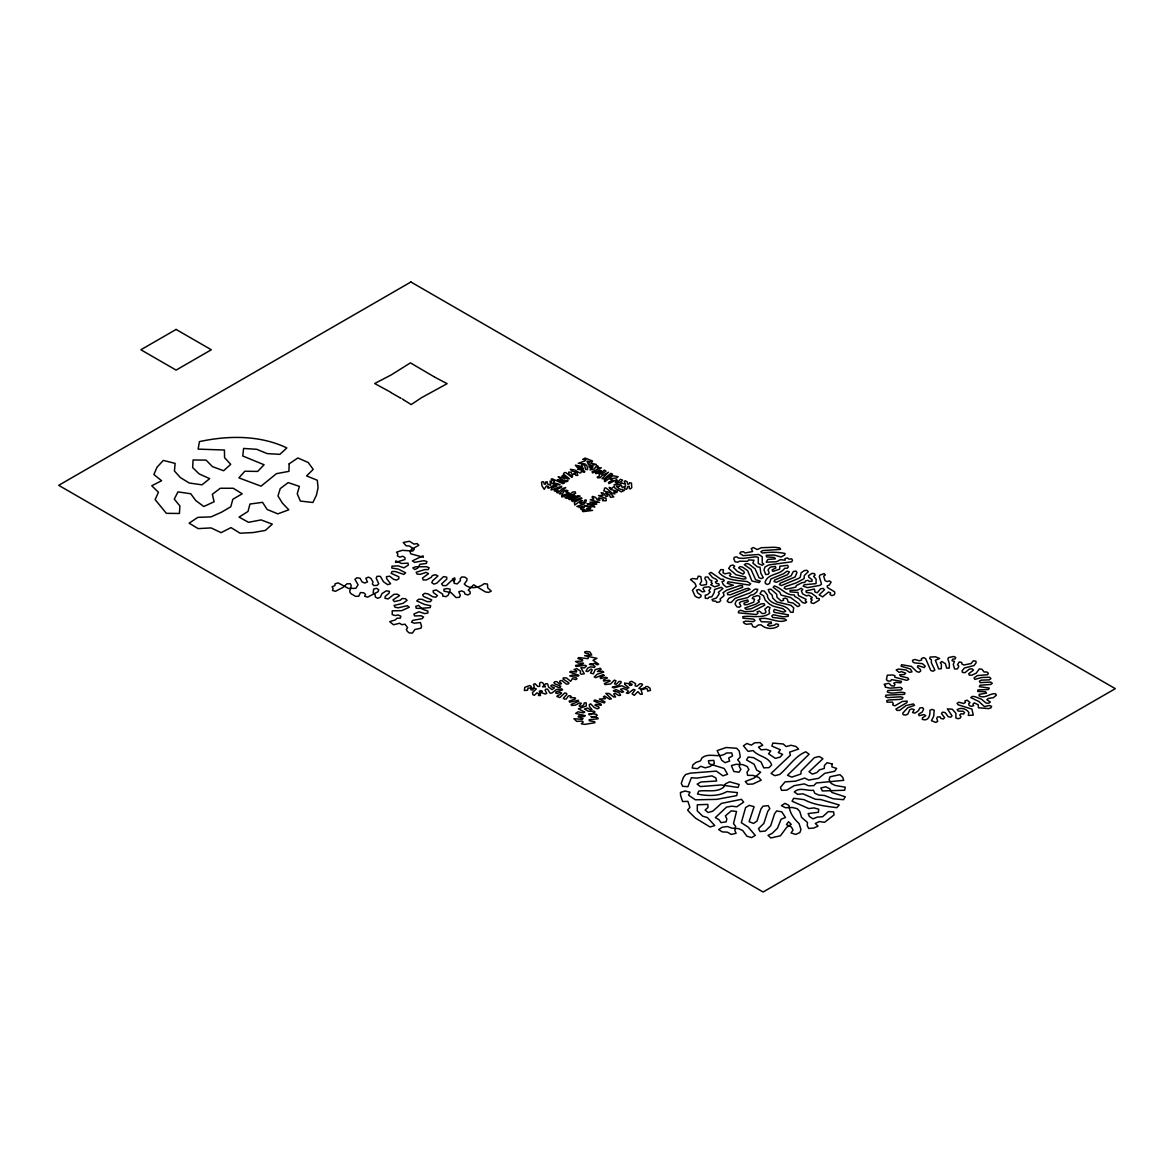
<?xml version="1.0" encoding="UTF-8"?>
<svg xmlns="http://www.w3.org/2000/svg" width="1174" height="1174" viewBox="0 0 1174 1174"><rect width="100%" height="100%" fill="white"/><g stroke="black" fill="none" stroke-linecap="round" stroke-linejoin="round"><path stroke-width="1.5" d="M434.527 377.03L410.43 362.869L391.221 374.917L374.682 383.516L390.693 392.233M434.82 377.192L447.133 383.678L421.598 397.648L411.193 404.575L403.665 399.879M399.718 397.604L390.913 392.571M403.372 399.571L402.227 398.925M399.996 397.766L400.833 398.265M454.103 581.365L454.103 583.273L457.229 583.918L460.457 580.587L460.208 578.679L461.705 576.962L465.007 577.168L466.988 578.694L466.841 580.616L464.258 584.08C469.541 589.7 478.713 587.983 484.246 583.654L487.489 584.08L487.709 587.881L491.26 591.109L488.766 592.371L485.508 591.975L473.68 584.799L468.235 590.14L470.143 591.711L470.158 593.633L467.81 594.983L464.933 594.029L464.361 592.151L461.822 590.904L458.814 591.725L460.355 595.453L459.386 597.287L456.099 597.595L451.095 592.679L444.021 591.138L443.875 589.231L446.986 588.556L450.141 589.157L449.965 591.065L448.13 595.247L445.929 596.671L442.774 596.069L442.686 594.161L436.2 589.964L433.133 590.698L433.397 592.606L437.462 595.6L435.745 597.243L432.56 596.7L428.04 593.912L424.871 593.325L422.625 594.748L423.682 596.568L431.768 599.899L430.388 601.646L427.057 601.616L421.848 599.254L418.516 599.298L416.741 600.912L424.562 604.434L430.726 605.74L430.11 607.618L419.529 608.426L416.212 608.264L415.787 606.371L418.619 605.358L422.273 609.115L427.82 611.067L427.923 612.989L424.783 613.62L418.986 611.757L413.938 614.046L414.539 615.939L421.158 615.763L423.623 617.054L421.95 618.713L412.676 620.386L411.531 622.191L414.378 623.189L420.424 622.514L421.554 626.285L421.011 628.178L414.862 629.513L412.456 633.079L409.154 632.889L407.305 631.304L406.321 629.469L407.627 627.708L405.03 624.186L401.831 624.685L399.615 623.262L393.51 624.773L389.695 621.662L395.344 619.887L397.106 618.258L400.407 618.111L400.804 616.203L398.25 614.985L395.08 615.572L392.219 614.604L392.219 610.832L401.611 610.671L409.33 607.207L407.246 605.711L398.191 607.809L395.022 607.252L394.068 605.417L403.02 603.348L407.084 600.354L405.426 598.696L402.11 598.549L400.349 600.178L394.332 601.631L392.982 599.87L399.6 595.585L397.282 594.205L393.965 594.337L388.154 598.931L384.999 598.3L385.233 596.392L389.005 593.266L389.474 591.373L386.305 590.816L381.961 593.618L380.376 597.243L377.588 598.285L375.269 596.906L375.24 594.983L373.185 592.841L373.67 589.025L376.795 588.35L378.762 589.891L377.999 591.769L367.638 597.126L364.674 596.26L365.569 594.411L363.749 592.811L360.462 592.547L358.745 596.231L355.428 596.363L353.227 594.924A7.572 4.373 0 0 1 350.131 589.862L351.246 585.533L350.248 583.713L346.946 583.83L342.852 587.499L335.456 591.3L332.477 590.449L333.108 588.57L332.095 586.736L334.854 585.679L335.148 583.772L338.083 582.876L348.443 588.423L355.81 588.35L358.085 584.769L354.93 579.369L356.808 577.799L360.036 578.224L362.062 581.864L364.703 583.023L367.462 581.966L365.818 578.268L368.46 577.109L370.911 578.415L373.038 582.04L372.319 583.918L373.86 585.606L377.147 585.356L378.762 583.683L376.15 578.151L377.045 576.302L380.361 576.331L383.472 581.761L387.728 584.681L390.604 583.742L386.613 578.577L386.451 576.669L389.68 576.214L393.569 579.325L396.621 580.073L398.896 578.679L398.793 576.757L391.118 573.308L392.072 571.474L395.389 571.547L403.753 574.409L405.661 572.839L398.235 569.067L391.837 568.055L391.969 566.147L398.279 565.883L403.959 567.849L408.347 565.061L408.038 563.153L401.552 563.476L395.77 560.908L395.491 562.419L404.971 559.528L404.971 557.621L402.741 556.197L399.864 557.151L397.399 555.86L397.825 553.967L396.519 552.206L402.256 550.327L412.749 551.032L414.217 549.315L409.491 546.057L406.204 545.822L403.21 542.491L409.462 541.273L413.967 544.09L417.166 543.606L418.839 545.25L411.238 549.535L410.166 551.912L410.709 553.805L423.403 557.298L422.978 555.816L412.368 560.879L414.51 562.346L423.975 560.673L426.925 561.554L426.367 563.447L419.954 564.312L417.489 568.392L414.701 569.493L412.837 567.864L415.669 566.807L426.367 566.704L429.141 567.746L428.246 569.595L424.929 569.566L416.154 572.252L417.078 574.086L420.38 574.335L426.059 572.369L428.554 573.646L422.523 578.048L423.124 579.941L426.456 579.956L431.254 577.344L432.384 575.539L435.407 574.732L437.946 575.964L432.619 580.763L431.783 582.612L433.837 584.124L436.743 583.199L443.523 576.61L446.707 577.153L446.81 579.061L441.585 583.904L442.936 585.65L446.267 585.591L451.256 580.792L455.086 579.721L454.646 577.828L452.254 579.149L454.103 581.365M573.91 474.091L572.589 474.971L570.872 472.183L568.7 472.109L568.642 473.592L572.56 476.659L571.826 477.29L565.677 472.506L564.386 472.652L563.388 474.002L569.434 478.728L567.482 479.051L563.226 475.25L561.832 476.16L564.958 478.581L558.164 476.747L560.145 478.684A22.922 13.237 0 0 0 563.271 480.107L568.113 480.812L566.426 481.751L557.327 479.784L564.635 482.763L563.138 483.732L552.162 478.787L551.134 479.286L554.348 481.384L553.585 482.719L560.101 484.701L554.113 484.319L551.971 483.409L551.34 481.149L550.019 481.12L550.679 485.214L547.642 484.07L547.143 481.854L545.822 481.854L545.602 484.084L544.281 484.128L543.679 481.883L542.388 481.722L541.537 482.309L542.006 485.948L544.222 489.323L546.321 486.007L548.478 486.388L547.539 487.812L548.713 488.179L553.394 485.625L556.96 486.007L551.692 487.9L551.061 489.969L561.671 486.241L561.187 487.548L554.055 490.497L555.346 491.392L558.134 490.35L556.725 492.464L557.782 492.919L562.639 488.472L565.751 487.577L559.338 493.858L562.361 493.946L564.195 491.114L566.25 490.145L568.025 490.879L565.883 491.759L566.382 492.464L569.375 492.977L561.583 495.677L561.906 497.057L570.535 493.916L572.663 492.009L575.275 491.877L575.598 493.256L564.973 497.703L566.866 498.436L574.042 495.149L575.099 495.619L569.141 498.524L568.774 499.258L569.977 499.581L577.813 495.648L580.147 496.103L571.474 500.388L572.369 501.445L580.807 497.864L581.922 498.275L574.394 502.237L574.717 505.04L581.115 500.418L582.407 500.594L579.795 503.103L580.778 503.617L583.816 502.149L584.975 499.963L586.296 500.095L585.797 502.296L583.537 504.174L576.874 506.42L579.618 507.256L582.642 506.185L584.373 507.3L580.396 508.503L581.409 509.663L583.904 509.208L585.665 510.323L582.421 510.939L582.964 511.644L592.577 510.411L587.264 509.501L586.472 508.885L587.279 508.283L589.803 508.753L590.918 507.77L584.285 505.466L594.836 506.948L593.809 505.715L586.956 503.705L589.935 503.807A10.199 5.885 0 0 0 593.677 504.556L596.803 504.101L589.891 502.12L599.43 502.34L590.228 499.801L593.897 498.95L592.034 497.13L592.547 496.426L595.526 497.321L597.478 500.065L599.973 500.153L598.138 498.407L598.975 497.82L603.539 499.302L602.497 500.696L606.224 500.74L606.092 498.48L598.52 495.633L603.113 495.369L601.161 492.698L603.451 493.168L606.063 496.69L607.941 495.942L605.549 493.212L606.474 492.654L609.555 495.046L610.436 497.292L613.797 496.91L609.526 492.42L603.832 490.996L604.639 488.105L605.916 487.9L612.637 493.491L614.941 493.916L613.723 491.891L616.805 492.552L617.289 491.304L610.509 489.397L609.159 487.386L611.786 488.457L614.075 486.359L615.323 488.501L621.339 491.877L624.495 490.321L619.27 488.898L616.511 486.388L618.713 486.682L621.325 485.126L622.308 487.694L625.581 485.757L624.363 488.604L626.652 489.294L627.914 486.344L629.249 486.359L629.235 488.545L630.394 488.912L631.759 487.65L631.465 483.13L629.543 482.705L628.912 484.158L627.606 484.04L627.195 481.766L625.214 480.768L624.304 481.325L625.463 484.26L621.765 482.998L619.065 484.671L614.002 484.906L621.574 481.457L622.528 480.049L620.4 479.315L617.201 482.602L615.249 482.25L617.304 480.298L616.526 479.682L608.968 483.629L608.455 482.397L612.96 480.313L610.128 479.359L610.847 478.713L616.688 477.935L618.067 476.703L612.784 475.763L604.962 481.604L604.272 480.944L606.576 478.244L612.593 474.193L610.744 473.371L604.082 478.992L602.086 478.61L608.499 472.212L601.954 475.675L600.178 477.73L597.537 477.789L597.258 477.04L599.386 476.13L599.21 474.061L601.851 474.061L606.004 471.097L604.287 470.084L601.616 472.535L595.688 473.606L596.686 472.271L601.455 471.023L600.075 470.172L592.547 472.917L592.122 471.552L601.352 467.839L597.052 467.751L598.373 466.518L596.862 465.506L594.264 468.881L590.038 469.938L593.105 466.87L591.036 466.504L590.375 467.912L589.187 467.56L589.069 466.034L596.231 464.376L591.828 463.437L588.512 464.699L587.792 463.304L589.392 462.453L586.941 461.866L587.264 461.118L591.755 462.174L592.577 461.059L585.122 458.036L582.656 459.43L585.885 459.606L584.857 460.986L578.254 463.29L585.136 463.95L587.029 465.961L587.587 469.615L585.503 469.365L584.769 465.652L582.891 464.596L581.585 464.728L582.363 466.636L575.377 465.197L576.933 467.149L583.258 468.074L583.346 468.837L577.432 469.218L583.551 470.378L584.799 471.669L584.256 472.374L581.335 471.288L580.837 472.784L579.516 472.858L575.025 470.114L570.403 469.292L572.105 471.112L576.845 472.491L577.784 475.411L575.788 475.309L575.099 473.151L573.91 474.091M723.287 592.65L724.035 595.658L720.044 599.034L720.689 600.53L719.515 601.91L717.006 602.409L715.597 601.117L712.956 601L711.972 599.576L716.463 597.948L719.236 593.765L718.385 592.312L722.905 588.57L721.291 587.352L714.599 589.495L714.218 592.562L711.782 596.847L709.155 597.067L707.981 598.447L705.339 598.3L705.192 595.262L707.584 594.587L710.226 591.945L708.847 590.625L710.813 587.91L708.876 586.853L704.033 587.308L702.933 588.702L704.884 591.447L702.331 591.872L698.956 589.495L696.505 590.082L697.782 593.031L701.054 595.203L700.937 596.744L699.176 597.889L696.769 597.243L695.052 596.069L692.425 590.184L696.211 586.222L694.92 583.243L690.444 579.516L692.484 578.533L697.209 579.031L698.281 576.141L700.805 576.61L701.597 581.189L699.88 584.065L701.274 585.371L706.41 584.564L706.601 581.526L704.899 578.635L705.266 577.124L707.922 576.977L709.727 579.868L711.928 580.719L711.092 582.172L712.339 583.522L710.725 584.74L714.628 586.824L719.178 585.4L718.84 583.874L716.345 583.361L715.362 581.937L717.431 580.969L716.522 579.516L712.559 577.535L709.081 573.44L711.033 572.398L720.821 579.178L723.463 579.34L724.241 580.807L721.995 581.629L723.345 584.593L726.31 587.132L733.383 585.298L727.308 583.258L728.056 581.776L749.467 585.107L750.67 583.742L747.046 581.541C737.404 580.352 725.459 580.352 718.958 572.442L720.763 569.595L723.404 569.698L723.023 572.692L724.798 573.837L729.714 572.853L730.888 574.233L729.45 575.524L731.064 576.742L743.362 579.046L745.916 578.621L745.578 577.094L735.937 574.717L728.672 568.48L730.492 565.648L732.928 565.017L734.704 566.162L733.427 567.497L737.448 571.43L742.995 574.145L744.36 572.824L743.773 571.327L738.607 567.834L740.09 566.558L742.54 567.145L747.633 570.681L751.976 581.057L759.138 582.568L760.238 581.174L755.63 579.78L751.037 569.419L744.287 564.694L746.136 563.593L748.733 563.946L755.102 568.847L759.035 577.696L761.178 578.606L763.291 577.681L760.855 573.308L759.989 567.233L757.406 566.866L752.872 563.094L753.987 560.218L748.689 559.939L747.544 561.319L739.605 561.201L737.61 562.214L735.071 561.774L733.823 558.839L734.249 557.327L736.788 556.858L738.431 558.061L743.274 558.384L755.909 556.769L758.301 557.43L758.272 563.476L762.234 565.296L763.834 564.078L762.219 562.86L762.249 556.755L758.727 554.466L743.157 555.64L739.796 553.336L740.853 551.927L743.494 551.736L745.094 552.969L752.622 551.545L751.287 548.581L753.238 547.539L757.245 549.535L761.354 547.7L774.517 547.26L779.712 547.92L780.622 549.359L762.586 550.606L760.869 551.78L762.41 553.027C769.953 551.883 777.907 551.971 785.083 553.512L784.658 555.038L781.018 557.004L774.018 555.009L766.27 555.331L766.475 556.858L774.356 557.445L775.383 558.853L767.825 559.426L766.182 562.199L776.425 561.759L780.358 559.704L785.186 560.174L784.98 558.648L787.358 557.958L789.089 559.118L791.716 558.883L792.509 560.336L791.702 561.803L768.809 564.929L764.934 567.027L763.995 570.036L765.712 574.526L768.339 574.291L769.146 572.824L767.987 569.845L770.276 567.159L775.31 566.396L775.911 567.893L772.081 569.948L772.918 571.415L779.624 569.199L779.829 566.235L787.578 565.325L788.326 566.793L787.328 568.216L784.672 568.275C780.035 575.333 767.957 573.117 765.169 581.981L765.389 583.507L767.429 584.476L769.498 583.522L770.907 578.987L783.762 573.602L787.02 571.18L789.383 571.87L787.519 574.673L774.679 580.059L774.048 581.556L776.381 582.289L791.071 575.832L793.331 571.518L795.884 571.078L796.955 572.486L795.165 576.948L780.255 583.17L779.36 584.608L781.4 585.577L798.437 578.489L800.213 577.344L801.123 572.809L804.322 570.564L806.934 570.329L808.27 571.65L804.322 575.583L804.102 578.635L796.398 582.818L785.039 586.736L784.173 588.174L786.169 589.201L795.855 587.117L796.31 585.606L802.194 582.597L804.836 582.465L805.408 580.969L807.785 580.279L809.473 581.468L812.085 581.203L812.026 579.663L808.827 577.27L808.49 575.744L811.894 573.396L814.521 573.616L815.064 575.128L813.626 576.419L816.106 579.09L816.062 583.625L804.19 584.769L803.119 586.178L807.551 587.616L819.936 585.371L821.506 584.138L819.335 576.654L819.863 575.143L824.119 573.587L825.322 574.952L823.664 576.155L825.029 580.616L827.054 581.614L829.416 580.91L831.119 582.084L829.358 584.96L827.259 585.899L827.362 587.44L834.655 591.872L834.817 593.398L834.142 594.88L831.823 595.629L830.047 594.499L830.605 592.987L828.551 592.019L822.607 596.906L819.159 594.851L824.53 589.744L823.194 588.423L820.611 588.761L817.324 592.753L814.961 592.048L814.418 589.025L805.98 590.889L806.362 592.4L811.483 593.193L816.297 596.803L816.693 598.329L819.276 598.667L819.129 600.207L813.67 603.48L811.205 602.908L810.941 601.382L812.203 600.031L810.647 598.784L812.261 597.566L808.813 595.233L806.406 595.878L802.576 593.78L801.372 590.801L802.767 589.495L801.211 588.247L797.439 590.155L789.955 590.346L790.146 591.872L798.041 592.459L798.379 595.497L806.098 599.386L805.261 600.839L806.714 602.115L804.909 603.245L802.561 602.541L798.628 598.549L794.754 596.451L794.358 594.939C786.052 595.658 781.473 587.998 774.356 585.929L773.182 587.293L779.653 592.122L781.062 595.071L790.425 597.419L799.45 604.126L799.699 605.652L797.616 606.606L792.993 602.996L788.165 602.115L787.328 599.136L785.406 598.08L783.073 598.813L783.601 600.31L781.209 600.985L776.968 597.243L776.704 594.293L772.36 590.434L770.848 589.187L768.251 589.509L769.322 592.474L772.125 595.071L772.727 598.065L776.821 601.939L790.909 605.3L793.712 607.853L793.081 612.344L790.454 612.124C786.257 602.585 771.67 607.34 767.488 596.832L767.532 595.291L764.362 591.109L761.75 590.816L759.96 593.706L763.599 595.834L765.243 600.207L769.469 604.067L773.226 606.195L782.897 608.675L785.758 611.14L783.704 612.124L774.429 609.409L773.578 610.862L774.209 612.344L788.341 614.809L788.18 616.335L782.926 616.834L773.328 614.721L771.802 615.968L772.668 617.421L784.907 618.962L786.477 620.195C777.863 624.26 768.354 616.145 759.417 618.962L761.383 621.736L771.303 622.029L771.377 623.555L768.765 623.834L767.488 625.17L769.616 626.08L774.605 625.126L776.029 623.834L778.465 624.451L778.406 625.977C773.475 629.675 765.521 629.132 761.09 624.847L758.448 624.935L755.264 627.327L752.916 626.623L751.565 623.732L746.561 624.274L744.345 623.438L743.303 622.029L745.519 621.163L753.429 621.618L754.97 620.371L753.517 619.08L743.054 618.199L742.804 616.673C751.654 615.323 761.911 618.933 769.63 613.444L769.014 610.495L770.027 607.589L767.899 606.679L764.846 609.145L766.02 612.05L764.744 613.386L762.102 613.532L759.402 611.096L757.083 611.859L758.022 613.298L756.379 614.501L738.417 612.843L738.519 611.316L740.471 610.26L745.197 611.669L753.121 611.243L764.773 605.153L764.025 603.671L761.368 603.803L751.316 608.675L746.15 609.379L744.815 608.059L755.953 604.096L759.417 601.778L757.993 600.486L759.798 599.356L759.695 596.363L757.45 595.541L753.121 597.038L752.182 598.461L754.53 599.195L753.679 602.189L747.016 604.698L744.36 604.727L743.905 603.216L748.278 601.47L747.75 599.973L740.721 601.807L739.356 603.113L740.882 606.048L739.327 607.281L736.817 606.782L735.027 603.964L736.215 601L738.108 599.914L747.633 597.595L750.773 595.145L753.312 594.69L756.57 592.268L757.788 589.348L755.176 589.054L750.435 592.709L734.953 598.505L731.255 602.438L728.599 602.365L727.161 601.088L728.805 598.285L750.069 589.363L748.176 588.291L745.681 588.805L730.404 594.763L727.748 594.704L727.278 593.193L729.289 592.195L742.57 587.338L742.555 585.811L739.913 585.591L726.427 590.287L723.287 592.65M885.328 685.66L885.328 687.201L890.274 688.155L900.693 687.392L902.292 688.624L900.942 689.945L887.867 690.503L887.295 692C892.974 694.817 899.299 690.928 904.993 692.851L904.406 694.348L885.959 695.169L885.46 696.666L887.515 697.635L900.649 696.798L902.997 697.517L902.072 698.941L899.548 699.44L888.997 699.983L886.678 700.717L887.074 702.243L892.284 702.052L893.238 703.475L892.71 704.987L894.911 705.838L902.278 701.45L907.179 701.083L906.9 702.61L895.879 709.067L897.053 710.431L899.695 710.373L906.034 705.545L913.387 703.945L914.502 705.339L907.781 707.731L902.791 713.088L903.07 714.614L905.594 715.069L907.781 714.203L909.747 709.786L911.89 708.876L914.223 709.61L912.55 712.515L914.986 713.132L918.332 710.784L919.932 707.878L922.559 707.629L923.6 709.037L922.25 712.002L918.538 714.203L919.139 715.685L923.894 714.599L925.772 715.685L922.485 717.842L922.28 719.369C928.751 721.716 930.366 715.025 929.896 710.329L931.995 709.389L934.225 710.211L933.697 716.287L931.422 720.689L935.795 722.436L937.688 721.364L936.72 718.356L937.556 716.903L940.213 716.918L940.844 718.4L943.294 719.002L944.63 717.681L941.445 713.513L942.605 712.134L945.143 712.589L948.269 716.742L950.823 717.182L952.041 715.832L947.359 708.891L952.319 709.228L955.9 713.322L955.871 717.916L958.087 718.752L960.376 717.974L960.948 716.478L959.73 715.113L960.963 713.748L963.575 714.056L964.558 712.633L963.267 711.297L958.087 711.048L957.162 709.61C960.875 707.042 966.598 708.817 968.888 712.501L968.301 715.436L973.261 715.113L971.911 709.096L958.087 704.767L957.089 703.358L958.85 702.199L963.59 703.505L965.424 702.404L964.867 700.907L967.215 700.188L969.973 702.61L968.667 703.945L969.166 705.442L971.338 706.322L973.716 705.647L972.864 704.195L974.259 702.888L978.221 704.752L978.456 707.775L988.655 708.612L990.959 707.849L991.604 706.366L989.403 705.515L984.443 706.572L978.764 701.436L970.751 697.576L972.468 696.402L975.08 696.681L981.552 699.278L986.043 703.035L988.684 703.211L990.342 702.008L986.82 699.719L988.332 698.457L993.439 697.649L996.359 695.184L995.537 693.717C989.814 693.086 984.986 699.234 979.131 695.844L979.233 694.318L986.527 693.144L985.485 691.735L977.693 691.442L977.957 689.916L988.508 689.52L989.271 688.037L979.351 686.687L980.041 685.22L990.562 684.457L992.294 683.297L990.724 682.065L980.231 682.622L979.38 681.169L981.332 680.142L989.286 679.849L990.9 678.631L989.682 677.266L981.772 677.486L974.86 679.394L974.024 677.941L977.428 675.578L987.701 674.712L988.332 673.23L986.791 671.983L984.135 672.012L981.919 669.239L979.321 668.916L976.181 673.157L972.072 675.094L969.431 675.226L968.667 673.759L973.495 670.119L972.057 668.828L969.431 669.019L964.881 672.761L962.372 672.276L962.108 670.75L964.441 667.991L974.053 665.541L976.137 662.723L975.888 661.197L973.334 660.771L971.118 663.559L963.825 664.998L961.829 664L961.755 662.459L959.275 661.916L957.485 664.719L958.747 666.069L958.307 667.58L957.221 668.989L954.565 668.916L953.273 664.381L954.433 661.402L952.041 660.727L952.554 659.23L955.152 658.893L955.709 657.381L953.552 656.486L948.577 657.572L947.873 659.054L949.34 663.515L949.296 668.079L946.655 668.153L945.364 663.662L941.871 661.52L940.242 662.738L941.401 664.117L941.284 668.696L938.672 668.945L935.37 660.184L939.67 658.526L935.487 656.809L930.234 657.029L929.691 658.526L931.349 659.729L931.364 662.767L934.856 670.119L933.066 671.249L930.777 670.471L925.64 658.629L923.63 657.631L921.473 658.541L921.605 660.067L919.213 660.742L914.854 659.48L912.55 660.258L912.697 661.784L914.487 662.914L922.353 663.618L925.229 666.128L924.246 667.551L918.039 665.629L917.422 667.126L920.445 669.547L920.68 671.073L919.007 672.276L916.659 671.543L911.273 666.362L901.588 664.704L901.074 666.216L910.364 668.975L912.037 671.851L909.512 672.335L906.079 670.002L903.496 669.65L898.286 669.063L896.173 669.987L899.093 672.379L901.441 671.66L905.756 673.172L904.45 674.507L899.651 674.786L900.634 676.209L907.854 677.941L908.764 679.379L906.739 680.362L894.808 677.222L894.911 675.681L892.563 674.962L887.309 675.197L886.414 679.746L887.94 681.008L890.596 681.052L891.506 679.614L901.515 681.375L900.796 682.857L895.982 682.329L893.766 683.165L894.896 684.545L894.236 686.027L891.594 685.895L888.835 683.268L884.095 684.31L885.328 685.66M624.671 683.268L624.671 684.354L628.956 687.773L627.327 688.331L621.765 685.777L613.664 687.949L612.27 687.201L618.507 685.455L621.193 682.593L620.899 681.507L619.006 681.463L616.291 684.281L614.545 683.855L615.954 680.685L614.266 680.186L610.627 683.943L605.065 684.618L604.346 683.606L610.231 680.979L609.013 680.142L603.73 681.111L603.377 680.025L607.369 677.956L605.828 677.31L600.662 678.543L600.163 677.486L604.434 675.446L603.128 674.654L595.644 677.677L594.235 676.943L597.228 674.214L603.73 672.13L602.585 671.264L597.434 671.513L601.147 669.268L600.281 668.285L595.218 669.606L593.325 673.847L590.507 673.01L592.21 669.884L591.006 669.033L587.778 671.557L586.002 671.161L587.675 668.094L590.727 666.803L594.308 667.492L595.101 666.494L591.094 663.794L589.407 664.308L591.109 664.792L594.499 663.281L597.184 664.822L598.667 664.146L592.973 660.272L596.979 658.35L584.579 655.679L591.755 655.019L589.935 651.996L586.281 651.438L584.623 651.966L585.063 653.023L588.644 653.742L588.922 654.828L587.998 658.687L578.738 657.572L577.843 658.541L582.656 659.876L582.363 660.962L575.568 661.476L578.195 663.046L583.493 663.163L582.73 664.161L575.524 665.453L576.038 666.509L584.946 665.291L586.442 665.966L584.491 667.845L580.895 667.757L584.3 673.744L581.262 674.258L580.294 673.318L580.558 671.146L576.801 668.681L573.998 669.532L576.786 671L576.302 672.056L570.887 671.249L569.698 672.1L578.987 675.329L577.975 676.253L572.692 675.021L569.713 675.872L576.111 677.78L576.962 678.763L575.759 679.614L572.354 678.631L570.681 681.331L566.484 677.926L563.359 677.868L563.05 678.939L569.023 683.004L568.201 684.002L566.323 684.104L562.008 680.568L560.13 680.729L559.602 681.786L561.51 683.635L559.881 684.207L556.711 681.61L554.832 681.727L553.952 682.696L554.583 683.738L560.746 686.218L560.365 687.289L558.486 687.465L552.382 684.912L550.899 685.601L551.384 686.658L554.422 687.949L552.059 689.622L548.61 687.069L547.554 683.855L545.661 683.796L542.549 686.819L545.499 686.834L542.549 682.622L540.744 682.314L539.629 683.195L539.747 686.335L537.868 686.482L535.036 683.723L533.51 684.369L534.17 686.526L532.732 689.989L530.853 689.828L531.147 686.262L529.65 685.572L524.837 687.289L524.338 690.503L527.581 690.209L527.992 688.052L534.698 688.39L536.357 688.918L532.482 692.528L532.82 694.641L534.317 695.316L536.958 692.851L540.363 694.392L540.466 695.507L538.543 695.522L538.587 694.406L542.373 691.192L540.818 690.576L539.277 691.222L540.099 692.22L545.382 694.054L546.746 693.291L545.103 690.195L545.675 689.153L547.568 689.109L550.063 693.159L551.941 693.042L556.3 689.578L561.803 688.844L562.595 689.842L556.124 691.882L555.654 692.939L557.195 693.57L560.174 692.234L561.539 692.998A10.977 6.34 0 0 1 557.958 695.522L556.784 696.373L559.778 697.62L564.723 692.968L566.528 693.306L566.881 694.392L563.329 698.207L564.401 699.117L566.279 698.97L568.407 695.947L570.256 695.683L571.151 696.652L570.138 697.576L575.055 697.767L575.553 698.823L569.111 701.142L569.698 702.184L578.283 700.306L578.709 701.377L571.107 704.415L571.577 705.471L575.333 705.148L579.516 702.962L581.35 703.255L579.149 706.029L580.822 706.543L583.639 705.075L584.285 702.918L586.164 702.815L586.31 706.029L578.386 708.803L584.769 712.163L583.273 712.838L577.916 711.84L575.642 713.396L585.312 715.641L584.197 716.536L578.738 715.832L578.107 716.859L582.994 718.297L582.465 719.354L573.91 718.723L576.757 721.408L582.113 721.071L583.199 721.966L581.321 723.815L584.769 724.387L594.924 722.714L594.616 721.643L589.231 720.748L589.201 719.647L598.153 718.796L597.713 717.725L590.874 716.522L592.4 717.182L596.245 716.169L597.228 715.23L596.319 714.276L590.625 713.645L588.746 713.88L589.172 714.966L595.086 712.031L594 711.121L588.409 711.297L584.447 708.993L587.734 708.098L590.111 709.712L591.99 709.536L589.568 706.763L589.289 704.605L590.669 703.842L594.176 707.423L597.096 708.817L598.828 708.362L599.107 707.276L594.91 705.148L596.025 704.268L601.088 705.369L601.293 704.283L593.883 700.966L594.734 699.983L604.449 702.918L604.977 701.861L599.342 699.058L605.49 698.691L603.377 696.872L604.61 696.035L609.526 699.205L611.346 698.882L605.872 693.379L609.174 693.526L613.723 696.989L615.616 696.945L613.723 694.01L614.971 693.188L618.786 695.536L620.606 695.228L619.534 693.276A6.633 3.83 0 0 0 615 691.442L613.415 690.84L616.086 689.608L621.971 692.322L623.673 691.838L620.474 689.314L623.262 688.492L627.797 690.341L628.149 691.413L626.388 693.086L628.163 693.482L633.373 689.402L635.075 689.886L632.111 693.863L634.283 695.36L637.849 691.618L640.476 694.362L642.339 694.142L641.063 689.96L643.396 688.052L647.388 688.977L647.71 691.148L650.513 690.415L649.985 688.258L647.652 686.541L645.759 686.658L644.306 689.006L642.618 689.549L638.861 688.434L642.589 684.809L641.84 683.796L639.933 683.796L636.778 686.306L635.105 685.792L635.589 683.679L631.744 681.346L629.983 681.742L629.323 684.207L629.499 685.293L631.392 685.381L632.184 684.398L630.761 683.664L624.671 683.268M831.999 763.878L831.97 766.945L836.636 768.427L834.67 771.274L824.75 773.314L818.689 778.303L808.681 780.094L804.704 778.054L795.59 781.15L785.039 781.884L780.431 787.387L781.561 790.381L786.844 790.117L794.167 785.67L804.249 783.909L808.49 785.758L813.802 785.655L816.356 782.97L843.695 780.343L842.697 777.335L840.041 774.679L830.047 776.748L829.035 779.756L831.221 783.469L835.272 785.465L845.251 787.196L844.664 790.249L822.328 790.953L820.831 788.018L825.704 786.785L829.754 788.781L831.926 792.494L845.265 796.794L843.534 799.685L833.056 798.746L824.207 795.429L818.924 795.106L814.727 793.242L813.479 790.263C807.037 791.203 799.846 786.771 794.314 791.922L797.645 794.314L802.884 793.815L815.519 799.274L820.802 799.582L839.278 804.968L836.813 807.683C825.792 806.245 813.89 804.909 804.043 799.641L793.668 798.291L792.068 801.226L808.813 808.578L813.993 807.903L818.762 809.238L818.381 812.305L808.123 813.567L809.414 816.546L812.951 818.836L817.324 817.089L822.592 816.752L828.33 811.586L833.628 811.909L834.024 814.961L824.53 822.328L819.393 821.536L815.27 823.473L818.073 826.07L813.949 828.008L808.71 828.477L807.242 825.527L807.492 822.46L801.578 817.383L799.743 811.366L797.161 808.681L792.274 807.477L785.465 807.727L781.4 805.672L785.01 803.354L788.987 805.467C789.442 812.481 793.947 818.953 799.054 823.546L800.947 829.548L799.89 832.557L795.679 834.421L791.041 832.938L793.037 830.091L791.511 827.156L786.433 824.53L788.561 821.727L791.232 824.383L786.697 827.303L780.461 835.771L770.834 837.957L768.031 835.36L772.14 833.408L777.496 828.184L781.106 819.232L785.479 817.486L781.737 811.792L776.616 810.97L774.561 813.802L770.658 825.821L765.331 831.031L760.092 831.574L758.492 828.653L763.834 823.444L767.767 811.395L769.821 808.563L768.207 805.643L762.983 806.2L760.928 809.033L756.995 821.081L753.547 823.414L749.115 821.727L754.09 806.67L749.291 805.349L745.622 807.565L741.322 822.681L748.264 827.2L755.278 835.404L751.595 837.605L746.884 836.196L742.746 830.561L738.607 828.639L731.857 828.125L727.322 826.525L722.171 827.259L718.679 829.578L722.215 831.867L727.498 832.19L731.153 834.421L736.098 833.305L734.792 830.326L735.672 826.437L733.515 823.634L736.509 811.498L731.329 810.808L725.385 815.886L726.853 818.836L726.148 821.873L720.997 822.622L719.046 819.775L715.377 817.559L726.515 807.14L731.578 806.2L736.802 806.787L743.656 802.106L741.469 799.318L721.482 803.398L712.838 811.117L708.127 812.54L705.104 810.016L708.025 807.463L707.819 804.395L697.327 804.792L697.283 810.896L702.698 816.179L707.408 817.588L714.775 825.557L710.079 826.995L695.478 818.117L690.063 812.834L687.612 810.119L689.901 807.345L687.905 801.358L682.608 801.549L680.597 795.532L680.45 792.465L685.102 790.997L689.989 792.201L688.536 795.15L695.419 799.817L716.595 799.377L736.714 795.62L737.419 792.582L726.985 791.555C718.356 796.603 707.042 796.001 697.488 794.05L698.765 791.071C706.895 789.838 716.272 792.817 723.331 787.475L725.576 783.762L729.685 781.811L739.15 784.467L738.02 787.475L721.247 784.966L700.364 786.565L697.151 784.129L700.951 781.987L716.639 781.018L715.891 777.98L712.002 775.882L696.622 778.127L691.354 777.716L687.92 786.683L682.652 786.316L681.272 783.366L683.415 777.364L685.572 774.561L690.297 773.152L716.331 771.127L722.949 775.853L727.542 774.297L724.226 768.471L709.111 763.804L708.421 760.723L713.792 760.356L714.35 763.467L710.065 766.519L705.266 767.84L700.702 766.27L697.429 768.691L692.249 768.001L692.807 764.949L695.889 762.454L700.467 760.884L701.935 757.949C709.213 751.859 719.119 759.035 726.427 752.989L731.74 752.901L732.547 755.939L728.687 758.037L729.626 761.06L725.121 762.689L721.761 760.312L717.138 750.626L726.251 747.5L736.7 748.278L739.194 750.993L739.811 754.031L740.266 757.083L737.654 759.754L739.928 762.528L739.238 766.431L740.897 769.352L739.018 772.213L733.853 771.494L731.373 765.551L736.201 764.289L742.966 764.685L747.207 766.534L748.865 769.454L746.987 772.316L747.633 775.368L752.945 775.383L758.742 777.437L761.163 780.167L752.93 784.012L747.633 784.261L745.255 781.517L754.06 778.083L760.679 772.228L756.731 770.173L754.104 764.245L746.532 759.96L748.234 757.054L753.444 757.656L761.001 761.941L763.746 767.869L769.043 767.62L771.641 764.949C768.999 756.687 758.14 756.687 753.18 750.568L748.043 751.36L743.45 745.842L746.855 743.48L751.316 745.138L754.75 742.79L760.048 742.599L762.733 745.241L758.521 747.119L761.046 749.819L766.299 749.364L770.79 750.993L768.544 753.781L775.368 758.375L780.196 757.098L782.588 754.354L778.289 752.563L780.387 749.746L771.89 746.092L772.844 743.069L783.293 744.008L786.169 746.591L790.953 745.255L795.855 746.444L798.643 749.071L789.559 752.138L790.44 755.161L771.098 773.431L774.737 775.676L779.639 774.502C788.502 767.194 795.003 756.085 805.79 751.8L809.121 754.192L787.49 775.28L791.76 777.115L800.873 774.018L801.167 770.966L814.374 757.656L819.291 756.496L822.945 758.727L809.018 771.758L812.364 774.136L816.899 772.536L819.496 769.865L824.221 768.456L824.471 765.389L827.083 762.718L831.999 763.878M289.142 463.833L288.936 471.346L276.462 473.665L261.054 486.168L238.88 477.862L244.852 471.229L257.678 471.42L264.091 464.757L242.783 456.011L243.59 448.453L256.666 449.304L267.173 453.59L279.882 454.353L286.823 447.925C259.777 434.982 228.24 435.437 199.463 441.6L198.127 449.128L224.425 450.024L224.572 457.684L230.706 464.317L223.647 470.73L212.494 466.65L206.066 460.12L193.079 459.973L192.653 467.619L199.242 473.973L209.691 478.654L201.987 484.833L189.249 483.013L180.4 477.598L174.427 470.979L175.131 463.378L163.318 460.428L157.052 467.179L153.882 474.531L161.616 480.724L151.754 485.757L158.431 492.244L155.129 499.566L166.341 513.332L179.431 513.478L179.886 505.921L174.266 499.126L177.934 491.891L190.775 493.77L195.75 500.564L203.806 506.508L214.108 501.768L212.333 494.298L220.301 488.267L233.244 488.267L242.211 493.784L232.834 499.273L230.764 506.801L221.46 512.231L211.056 516.868L197.848 517.367L189.102 523.164L198.171 528.623L211.1 527.918L221.079 532.658L230.999 527.61L240.083 533.201L253.026 532.57L265.397 530.413L272.295 524.132L261.068 519.921L248.521 522.313L239.056 517.103L248.007 511.453L249.959 504.057L262.55 502.325L267.114 509.472L277.827 513.86L288.789 509.809L282.332 503.044L277.974 495.942L280.219 488.633L288.173 482.602L299.385 486.374L297.242 493.814L300.397 501.093L312.915 502.487L316.437 495.149L318.066 487.738L317.303 480.269L306.59 475.91L313.223 469.38L308.204 462.497L297.844 457.963L289.142 463.833M176.1 329.439L140.88 349.764L176.1 370.103L211.32 349.764L176.1 329.439M410.9 281.995L58.7 485.332L763.1 892.005L1115.3 688.668L410.9 281.995"/></g></svg>
